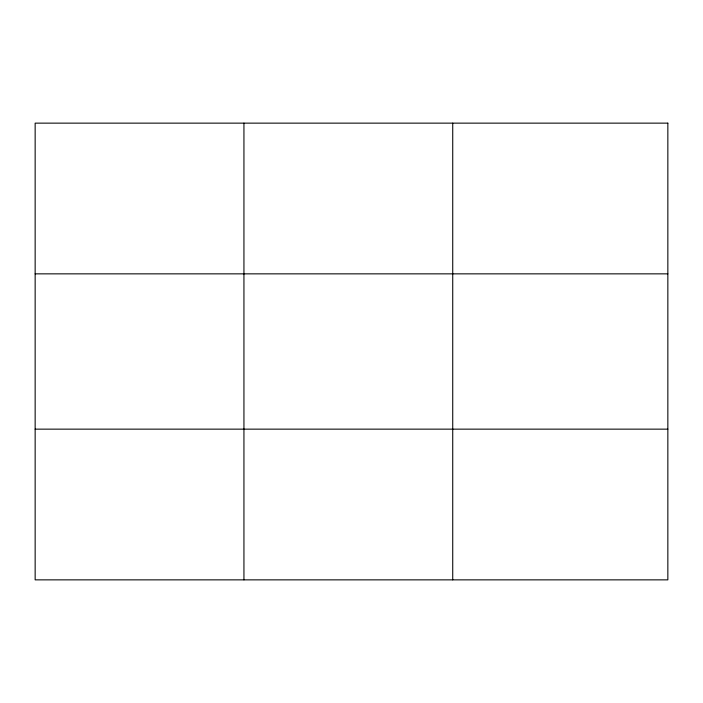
<?xml version="1.0" encoding="UTF-8"?>
<svg xmlns="http://www.w3.org/2000/svg" width="703" height="703" viewBox="0 0 703 703"><rect width="100%" height="100%" fill="white"/><g stroke="black" fill="none" stroke-linecap="round" stroke-linejoin="round"><path stroke-width="1.05" d="M243.941 579.861L243.941 123.139M452.732 579.861L452.732 123.139M35.15 273.854L667.85 273.854M35.15 429.146L667.85 429.146M667.85 123.139L667.85 579.861L35.15 579.861L35.15 123.139L667.85 123.139"/></g></svg>
